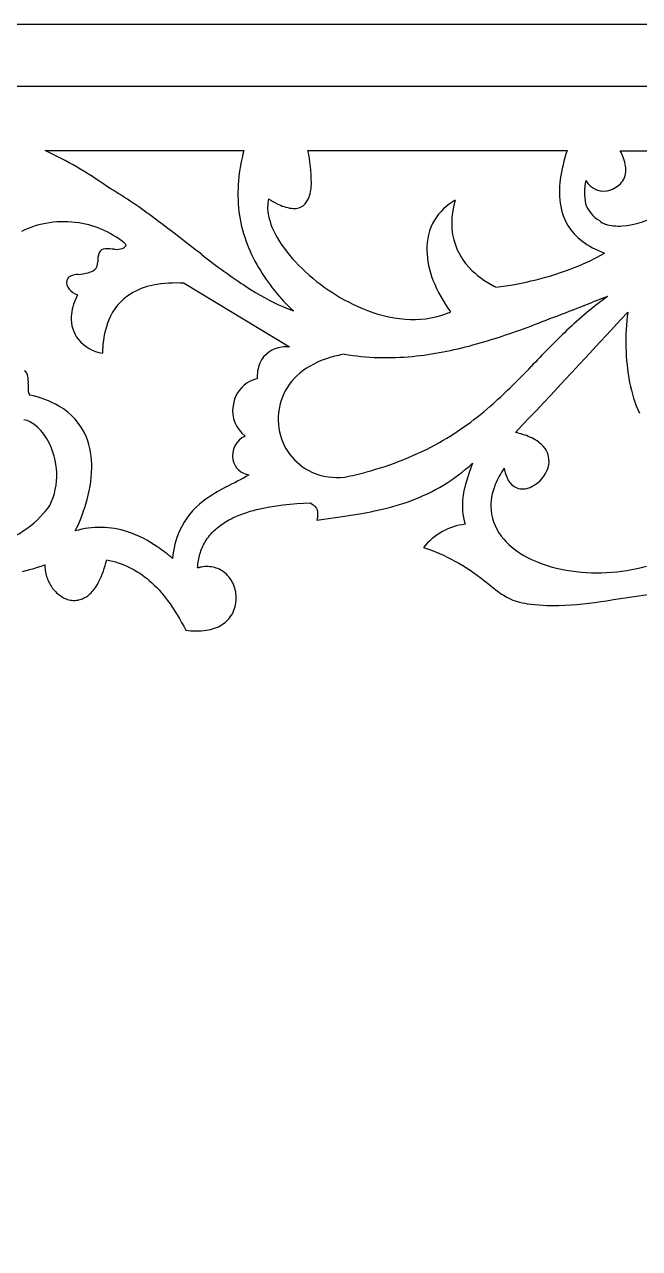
# Model space of a CAD drawing. Header units: millimetres. Extents: x -1870 to 562, y -551 to 7.
# Drawn here: x -1240 to -973, y -524 to 7 of the extents above; entities that cross this region are included whole.
import ezdxf

# ---------------------------------------------------------------- set-up
doc = ezdxf.new("R2010")
doc.units = ezdxf.units.MM
doc.header["$MEASUREMENT"] = 0
doc.layers.add('DEFAULT_LAYER', color=1, linetype='Continuous', true_color=0xff0000)

msp = doc.modelspace()

# ---------------------------------------------------------------- linework, layer by layer
at = {"layer": 'DEFAULT_LAYER'}
for p, q in [((-1230.7, -47.31), (-1144.46, -47.31)), ((-1116.72, -47.36), (-1004.32, -47.36)), ((-981.32, -47.5), (-875.3, -47.23)), ((-1170.35, -104.9), (-1124.69, -132.57)), ((-1035.27, -106.65), (-1036.12, -106.18)), ((-1216.64, -110.02), (-1217.08, -110.97)), ((-986.82, -110.74), (-993.33, -113.16))]:
    msp.add_line(p, q, dxfattribs=at)
for points in [[(561.58, 7.33), (-653.92, 7.34), (-654.04, 7.34), (-654.15, 7.34), (-1869.65, 7.33)], [(-1843.33, -523.73), (-1843.33, -19.44), (-654.04, -19.44), (535.26, -19.44), (535.26, -523.73)], [(-1240.54, -229.97), (-1238.89, -229.59), (-1237.24, -229.16), (-1235.6, -228.69), (-1233.98, -228.18), (-1232.37, -227.64), (-1230.77, -227.05), (-1230.77, -227.7), (-1230.74, -228.34), (-1230.69, -228.99), (-1230.61, -229.63), (-1230.51, -230.26), (-1230.38, -230.9), (-1230.22, -231.52), (-1230.05, -232.14), (-1229.84, -232.76), (-1229.62, -233.36), (-1229.37, -233.96), (-1229.1, -234.55), (-1228.81, -235.12), (-1228.5, -235.69), (-1228.16, -236.24), (-1227.81, -236.78), (-1227.43, -237.3), (-1227.03, -237.8), (-1226.61, -238.28), (-1226.16, -238.74), (-1225.7, -239.19), (-1225.22, -239.61), (-1224.73, -240.02), (-1224.21, -240.41), (-1223.7, -240.76), (-1223.18, -241.09), (-1222.64, -241.38), (-1222.08, -241.65), (-1221.51, -241.89), (-1220.92, -242.09), (-1220.33, -242.26), (-1219.72, -242.39), (-1219.19, -242.47), (-1218.66, -242.51), (-1218.12, -242.53), (-1217.59, -242.51), (-1217.06, -242.46), (-1216.54, -242.38), (-1216.01, -242.28), (-1215.5, -242.14), (-1214.99, -241.98), (-1214.49, -241.79), (-1214, -241.58), (-1213.52, -241.34), (-1213.06, -241.08), (-1212.61, -240.79), (-1212.17, -240.48), (-1211.76, -240.15), (-1211.24, -239.69), (-1210.74, -239.21), (-1210.27, -238.7), (-1209.83, -238.17), (-1209.18, -237.33), (-1208.56, -236.47), (-1207.99, -235.58), (-1207.47, -234.65), (-1206.9, -233.49), (-1206.37, -232.32), (-1205.88, -231.12), (-1205.43, -229.91), (-1205.02, -228.69), (-1204.64, -227.46), (-1204.29, -226.21), (-1203.98, -224.96), (-1202.71, -225.22), (-1201.44, -225.52), (-1200.19, -225.86), (-1198.95, -226.25), (-1197.72, -226.67), (-1196.51, -227.14), (-1195.31, -227.65), (-1194.14, -228.2), (-1192.98, -228.79), (-1191.84, -229.41), (-1190.72, -230.07), (-1189.63, -230.77), (-1188.55, -231.51), (-1187.51, -232.28), (-1186.49, -233.08), (-1185.5, -233.92), (-1184.41, -234.9), (-1183.34, -235.9), (-1182.3, -236.94), (-1181.29, -238), (-1180.32, -239.09), (-1179.37, -240.21), (-1178.45, -241.35), (-1177.57, -242.52), (-1176.47, -244.06), (-1175.41, -245.62), (-1174.37, -247.21), (-1173.37, -248.81), (-1172.4, -250.44), (-1171.47, -252.09), (-1170.58, -253.75), (-1169.72, -255.44), (-1168.61, -255.58), (-1167.5, -255.69), (-1166.38, -255.76), (-1165.25, -255.8), (-1164.13, -255.8), (-1163.01, -255.75), (-1161.89, -255.65), (-1160.78, -255.49), (-1159.89, -255.32), (-1158.99, -255.12), (-1158.11, -254.88), (-1157.24, -254.61), (-1156.38, -254.3), (-1155.54, -253.94), (-1154.73, -253.52), (-1153.95, -253.05), (-1153.27, -252.58), (-1152.63, -252.07), (-1152.01, -251.52), (-1151.43, -250.94), (-1150.88, -250.33), (-1150.38, -249.68), (-1149.91, -249.01), (-1149.48, -248.3), (-1149.1, -247.57), (-1148.77, -246.81), (-1148.49, -246.03), (-1148.26, -245.23), (-1148.07, -244.43), (-1147.93, -243.61), (-1147.84, -242.79), (-1147.79, -241.96), (-1147.78, -241.16), (-1147.82, -240.35), (-1147.91, -239.56), (-1148.03, -238.76), (-1148.2, -237.98), (-1148.41, -237.2), (-1148.66, -236.44), (-1148.95, -235.7), (-1149.28, -234.97), (-1149.65, -234.26), (-1150.06, -233.57), (-1150.51, -232.91), (-1151, -232.28), (-1151.53, -231.67), (-1152.09, -231.1), (-1152.7, -230.56), (-1153.26, -230.12), (-1153.85, -229.71), (-1154.47, -229.35), (-1155.1, -229.02), (-1155.76, -228.74), (-1156.43, -228.49), (-1157.11, -228.28), (-1157.8, -228.11), (-1158.51, -227.99), (-1159.22, -227.9), (-1159.93, -227.85), (-1160.65, -227.84), (-1161.36, -227.87), (-1162.08, -227.93), (-1162.78, -228.04), (-1163.48, -228.18), (-1163.8, -228.25), (-1164.07, -228.33), (-1164.54, -228.46), (-1164.58, -228.44), (-1164.59, -228.37), (-1164.57, -228.22), (-1164.49, -227.84), (-1164.46, -227.44), (-1164.39, -226.71), (-1164.31, -225.99), (-1164.2, -225.26), (-1164.07, -224.55), (-1163.92, -223.83), (-1163.75, -223.12), (-1163.56, -222.42), (-1163.34, -221.72), (-1163.11, -221.03), (-1162.85, -220.35), (-1162.57, -219.68), (-1162.27, -219.01), (-1161.94, -218.36), (-1161.6, -217.71), (-1161.24, -217.08), (-1160.85, -216.46), (-1160.38, -215.74), (-1159.88, -215.05), (-1159.35, -214.38), (-1158.79, -213.74), (-1158.22, -213.11), (-1157.62, -212.5), (-1157, -211.92), (-1156.36, -211.35), (-1155.7, -210.8), (-1155.03, -210.27), (-1154.34, -209.76), (-1153.64, -209.27), (-1152.93, -208.8), (-1152.2, -208.35), (-1150.72, -207.5), (-1149.98, -207.11), (-1149.23, -206.73), (-1147.69, -206.05), (-1146.13, -205.41), (-1144.55, -204.82), (-1143.17, -204.33), (-1141.78, -203.88), (-1140.38, -203.46), (-1138.96, -203.09), (-1137.52, -202.76), (-1136.09, -202.45), (-1134.65, -202.17), (-1133.21, -201.9), (-1130.31, -201.43), (-1127.41, -201.05), (-1124.49, -200.73), (-1121.56, -200.48), (-1118.63, -200.3), (-1115.69, -200.16), (-1115.06, -200.62), (-1114.41, -201.07), (-1114.1, -201.3), (-1113.8, -201.55), (-1113.52, -201.84), (-1113.27, -202.16), (-1113.06, -202.51), (-1112.88, -202.87), (-1112.78, -203.11), (-1112.71, -203.36), (-1112.61, -203.86), (-1112.57, -204.38), (-1112.55, -204.89), (-1112.57, -205.62), (-1112.63, -206.35), (-1112.74, -207.07), (-1112.9, -207.79), (-1106.84, -206.9), (-1103.81, -206.45), (-1100.78, -205.97), (-1094.29, -204.93), (-1091.05, -204.37), (-1089.44, -204.06), (-1087.83, -203.73), (-1085.84, -203.29), (-1083.86, -202.82), (-1081.88, -202.32), (-1079.91, -201.79), (-1077.95, -201.23), (-1076.01, -200.63), (-1074.07, -199.99), (-1072.15, -199.31), (-1070.31, -198.61), (-1068.48, -197.87), (-1066.67, -197.08), (-1064.89, -196.25), (-1063.12, -195.37), (-1061.37, -194.46), (-1059.65, -193.5), (-1057.95, -192.5), (-1056.28, -191.45), (-1054.63, -190.37), (-1053.01, -189.25), (-1051.42, -188.09), (-1049.86, -186.89), (-1048.32, -185.65), (-1046.82, -184.38), (-1045.34, -183.06), (-1046.64, -186.67), (-1047.26, -188.49), (-1047.85, -190.31), (-1048.38, -192.15), (-1048.85, -194.01), (-1049.06, -194.94), (-1049.24, -195.88), (-1049.4, -196.83), (-1049.53, -197.78), (-1049.68, -199.25), (-1049.75, -200.72), (-1049.74, -202.2), (-1049.66, -203.67), (-1049.5, -205.14), (-1049.26, -206.6), (-1048.95, -208.04), (-1048.57, -209.47), (-1049.85, -209.68), (-1051.12, -209.94), (-1052.38, -210.25), (-1053.63, -210.61), (-1054.85, -211.04), (-1056.06, -211.52), (-1057.23, -212.07), (-1058.38, -212.67), (-1059.54, -213.36), (-1060.66, -214.11), (-1061.76, -214.9), (-1062.81, -215.73), (-1063.83, -216.62), (-1064.81, -217.55), (-1065.75, -218.52), (-1066.64, -219.53), (-1064.88, -220.15), (-1063.13, -220.8), (-1061.39, -221.49), (-1059.67, -222.21), (-1057.96, -222.96), (-1056.26, -223.75), (-1054.59, -224.59), (-1052.94, -225.46), (-1051.25, -226.4), (-1049.59, -227.38), (-1047.95, -228.4), (-1046.34, -229.45), (-1044.75, -230.54), (-1043.19, -231.67), (-1041.65, -232.84), (-1040.14, -234.04), (-1038.32, -235.52), (-1036.47, -236.97), (-1034.61, -238.39), (-1032.71, -239.77), (-1031.96, -240.28), (-1031.19, -240.76), (-1030.39, -241.2), (-1029.59, -241.62), (-1028.71, -242.03), (-1027.81, -242.41), (-1026.9, -242.75), (-1025.98, -243.06), (-1024.91, -243.36), (-1023.82, -243.6), (-1022.72, -243.8), (-1021.62, -243.96), (-1019.94, -244.18), (-1018.26, -244.36), (-1016.58, -244.51), (-1014.9, -244.62), (-1013.15, -244.7), (-1011.41, -244.74), (-1009.66, -244.74), (-1007.92, -244.71), (-1005.32, -244.61), (-1002.71, -244.46), (-1000.11, -244.26), (-997.52, -244.03), (-994.93, -243.75), (-992.34, -243.43), (-989.76, -243.07), (-987.18, -242.67), (-984.18, -242.2), (-981.18, -241.75), (-975.17, -240.87), (-969.29, -240.02)]]:
    msp.add_lwpolyline(points, dxfattribs=at)
for centre, radius, start, end in [((-1301.27, -199.28), 167.55, 54.3746, 65.0904), ((-1076.6, -66.34), 70.47, 164.3348, 186.1416), ((-1187, -62.09), 71.81, 0.6231, 11.8323), ((-937.51, -69.79), 70.48, 161.4486, 171.8733), ((-998.8, -57.53), 20.15, 9.8781, 29.8548), ((-987.83, -55.71), 9.04, 328.1572, 10.4215), ((-1308.01, -240.81), 206.09, 53.0587, 59.5858), ((-1135.92, -61.15), 20.73, 341.6591, 359.5792), ((-970.94, -65.22), 36.73, 171.5468, 190.1203), ((-973.7, -65.68), 23.1, 166.596, 191.9159), ((-988.53, -56.34), 8.61, 207.5623, 291.4655), ((-988.74, -54.37), 10.53, 288.6069, 324.5612), ((-1118.02, -72.14), 16.18, 166.4478, 192.6742), ((-1109.09, -28.83), 46.58, 238.0361, 243.261), ((-1123.78, -65.07), 7.97, 308.693, 340.8739), ((-1041.49, -89.75), 23.72, 118.522, 149.0146), ((-1019.17, -79.08), 35.15, 163.1734, 183.89), ((-1082.46, -64.89), 64.83, 187.968, 210.8777), ((-1121.22, -53.64), 18.96, 242.277, 261.9511), ((-1122.77, -65.39), 7.11, 261.0443, 303.9833), ((-983.39, -67.27), 24.12, 190.5301, 232.6518), ((-983.95, -66.28), 13.03, 198.682, 241.2513), ((-1222.62, -120.38), 42.15, 80.9365, 115.7778), ((-1221.67, -118.06), 39.71, 48.7319, 81.7678), ((-2138.44, -1342.33), 1585.57, 52.0214, 52.99654), ((-1103.07, -68.83), 31.49, 192.5673, 211.2054), ((-1040.32, -89.93), 24.83, 150.0503, 181.7768), ((-986.45, -74.49), 4.95, 220.3863, 254.8342), ((-982, -59.93), 20.18, 253.4681, 274.3884), ((-983.04, -43.33), 36.8, 274.0252, 300.8581), ((-1026.75, -79.15), 27.59, 184.8126, 223.4283), ((-1204.65, -92.93), 2.9, 88.779, 156.2392), ((-1204.07, -134.4), 44.38, 85.5112, 90.6653), ((-1199.65, -81.52), 8.7, 263.7347, 287.3303), ((-1198.1, -87.22), 2.8, 291.682, 339.1943), ((-1076.92, -53.49), 61.81, 210.8111, 224.8202), ((-974.96, -56.04), 38.16, 232.8127, 249.8491), ((-1212.06, -95.94), 4.21, 312.2764, 4.9008), ((-1197.21, -95.19), 10.67, 161.2512, 182.0976), ((-990.1, 127.16), 279.4, 231.838, 236.7499), ((-1027.33, -89.6), 37.82, 181.6672, 201.6158), ((-1037.45, -5.61), 99.37, 291.5852, 299.7712), ((-1220.09, -64.43), 36.85, 275.8213, 282.7686), ((-1213.54, -93.65), 6.91, 283.3168, 308.5263), ((-1064.28, -54.22), 85.92, 210.759, 226.8618), ((-1060.16, -37.7), 84.83, 224.4067, 247.1377), ((-1017.9, -71), 39.62, 223.2057, 242.6282), ((-1052.05, 32.95), 140.6, 276.8577, 291.3405), ((-1217.28, -104.68), 4.08, 167.1652, 222.5462), ((-1218.81, -104.18), 2.49, 109.2884, 170.6802), ((-1215.4, -113.04), 11.98, 94.5258, 110.641), ((-1178.01, -135.34), 30.16, 101.1698, 121.3906), ((-1173.69, -159.36), 54.56, 86.4875, 100.73), ((-1004.02, -80.16), 62.97, 201.7967, 216.1887), ((-1212.44, -100.21), 10.67, 222.6397, 246.8089), ((-1196.65, -120.95), 22.74, 153.948, 176.2438), ((-1181.03, -129.61), 23.69, 122.3625, 158.3542), ((-1082.75, -14.35), 110.25, 236.6941, 246.1286), ((-896.03, -237.97), 156.3, 125.5113, 133.9638), ((-1092.35, -34.3), 88.13, 246.5856, 249.6293), ((-1069.23, -59.74), 60.99, 246.9491, 264.9739), ((-2621.88, 4065.1), 4484.42, 290.92729, 291.29413), ((-1204.96, -120.39), 14.41, 176.2948, 218.4694), ((-1167.43, -135.03), 38.34, 158.3244, 176.7386), ((-1070.92, -79.91), 40.76, 264.8547, 290.1458), ((-1072.34, -77.5), 43.51, 290.8145, 293.7224), ((-4340.46, 2964.92), 4561.43, 316.59156, 317.48867), ((-881.97, -130.09), 96.89, 172.4791, 190.625), ((-1125.3, 154.79), 297.51, 285.63, 290.7043), ((-652.04, -488.49), 506.01, 134.1568, 136.644), ((-1202.95, -118.16), 17.38, 220.1153, 260.4506), ((-1126.77, -144.39), 11.81, 96.2328, 155.8103), ((-1125.98, -148.29), 15.78, 85.3375, 97.5576), ((-1087.06, 18.85), 156.29, 275.7768, 285.5543), ((-1139.3, -137.67), 66.58, 175.8495, 177.962), ((-1097.65, -171.45), 35.57, 106.1849, 129.3049), ((-1092.46, -186.79), 51.75, 99.4586, 106.9746), ((-1082.64, -21.95), 115.25, 260.8531, 275.6355), ((-1241.84, -145.94), 3.74, 9.0918, 53.6174), ((-1123.18, -145.52), 15.55, 157.4336, 183.203), ((-1237.85, 64.78), 299.78, 312.2165, 316.6225), ((-1250.52, -147.54), 12.57, 355.4763, 10.0359), ((-1218.49, -150.12), 19.57, 175.3545, 185.2951), ((-1134.91, -160), 14.41, 124.7562, 172.3238), ((-1136.52, -158.26), 12.07, 100.4407, 123.1524), ((-1103.92, -163.83), 25.7, 129.2492, 189.1229), ((-923.07, -138), 55.04, 190.4164, 205.0565), ((-1234.58, -151.45), 3.42, 188.039, 215.3352), ((-1246.69, -197.41), 44.96, 60.6998, 78.0424), ((-1238.25, -182.2), 27.56, 22.434, 60.5273), ((-1135.61, -160.26), 13.75, 170.8295, 232.7438), ((-1126.83, -56.43), 135.41, 299.7589, 311.8896), ((-1242.85, -176.48), 12.7, 50.8777, 76.541), ((-1249.7, -184.35), 23.13, 29.1452, 50.0194), ((-1104.55, -164.12), 25.04, 188.6955, 245.4478), ((-1033.78, -202.57), 33.65, 66.6947, 77.8566), ((-1256.67, -188.13), 31.05, 334.7307, 28.9812), ((-1244.7, -184.1), 34.26, 358.3599, 21.2629), ((-1140.14, -179.67), 9.27, 114.17, 191.8526), ((-1126.43, -54.06), 137.28, 284.7408, 299.1228), ((-1026.74, -186.98), 16.55, 43.2765, 67.6997), ((-1021.72, -182.12), 9.56, 342.5393, 42.7143), ((-1267.36, -183.78), 56.92, 342.6729, 358.6918), ((-1141.32, -180.02), 8.05, 191.1608, 263.4702), ((-998.5, -207.58), 40.03, 145.8607, 157.5591), ((-1015.54, -182.44), 16.31, 189.45, 210.003), ((-1025.74, -180.8), 13.79, 296.4959, 342.322), ((-1338.08, 169.7), 407.82, 297.1129, 298.7009), ((-1103.78, -161.27), 27.95, 246.4418, 276.2485), ((-1140.06, -6.06), 187.17, 282.1261, 285.0354), ((-1023.31, -186.87), 7.37, 210.4257, 252.9523), ((-1121.66, -253.26), 67.3, 117.0131, 126.9195), ((-1012.9, -201.69), 24.47, 157.4382, 183.8436), ((-1023.55, -185.71), 8.43, 256.8123, 298.0228), ((-1274.52, -166.41), 57.74, 318.3972, 322.7139), ((-1286.96, -178.45), 77.23, 333.946, 343.2277), ((-1142.26, -225.83), 32.99, 126.9279, 155.8886), ((-1263.01, -177.19), 41.98, 297.6327, 318.9653), ((-1015.51, -201.35), 21.89, 185.2045, 221.8288), ((-1206.83, -249.35), 38.51, 72.0156, 106.2132), ((-1134.65, -228.47), 41.03, 156.862, 174.1494), ((-1211.27, -260.98), 50.94, 54.6862, 71.3039), ((-1005.78, -192.78), 34.86, 221.6584, 242.7485), ((-1233.22, -292.9), 89.69, 49.9068, 55.0316), ((-995.14, -172.15), 58.06, 242.736, 260.5373), ((-991.17, -148.99), 81.56, 260.4583, 285.1324)]:
    msp.add_arc(centre, radius, start, end, dxfattribs=at)

doc.saveas('drawing.dxf')
